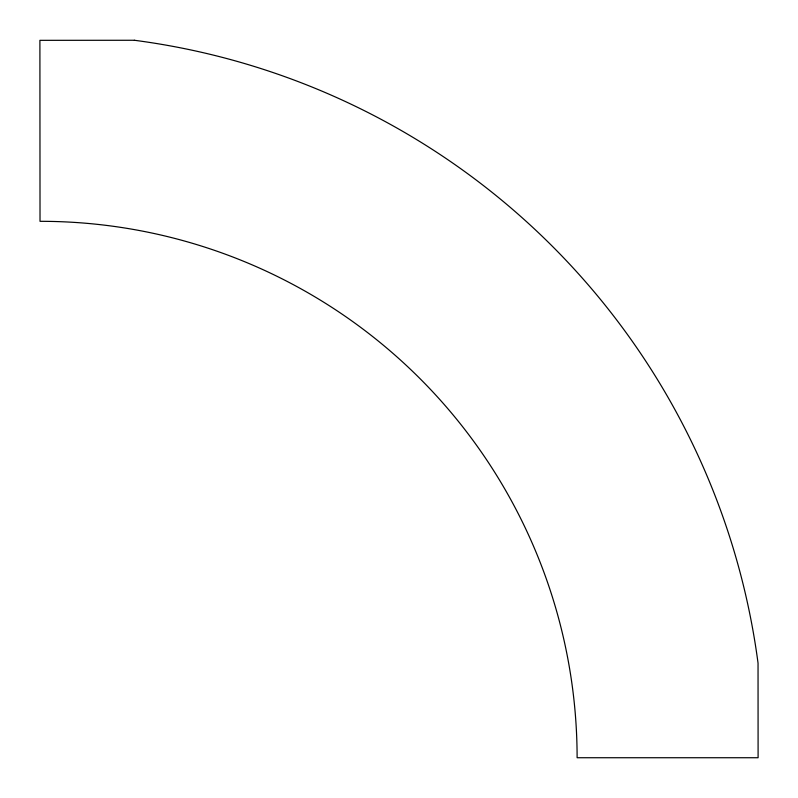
<?xml version="1.0" encoding="UTF-8"?>
<svg xmlns="http://www.w3.org/2000/svg" width="798" height="798" viewBox="0 0 798 798"><rect width="100%" height="100%" fill="white"/><g stroke="black" fill="none" stroke-linecap="round" stroke-linejoin="round"><path stroke-width="1.2" d="M134.393 40.269L39.9 40.329L40.02 221.315A536.755 536.755 0 0 1 577.114 757.731L758.1 757.731L758.04 663.118A723.936 723.936 0 0 0 134.393 40.269"/></g></svg>
